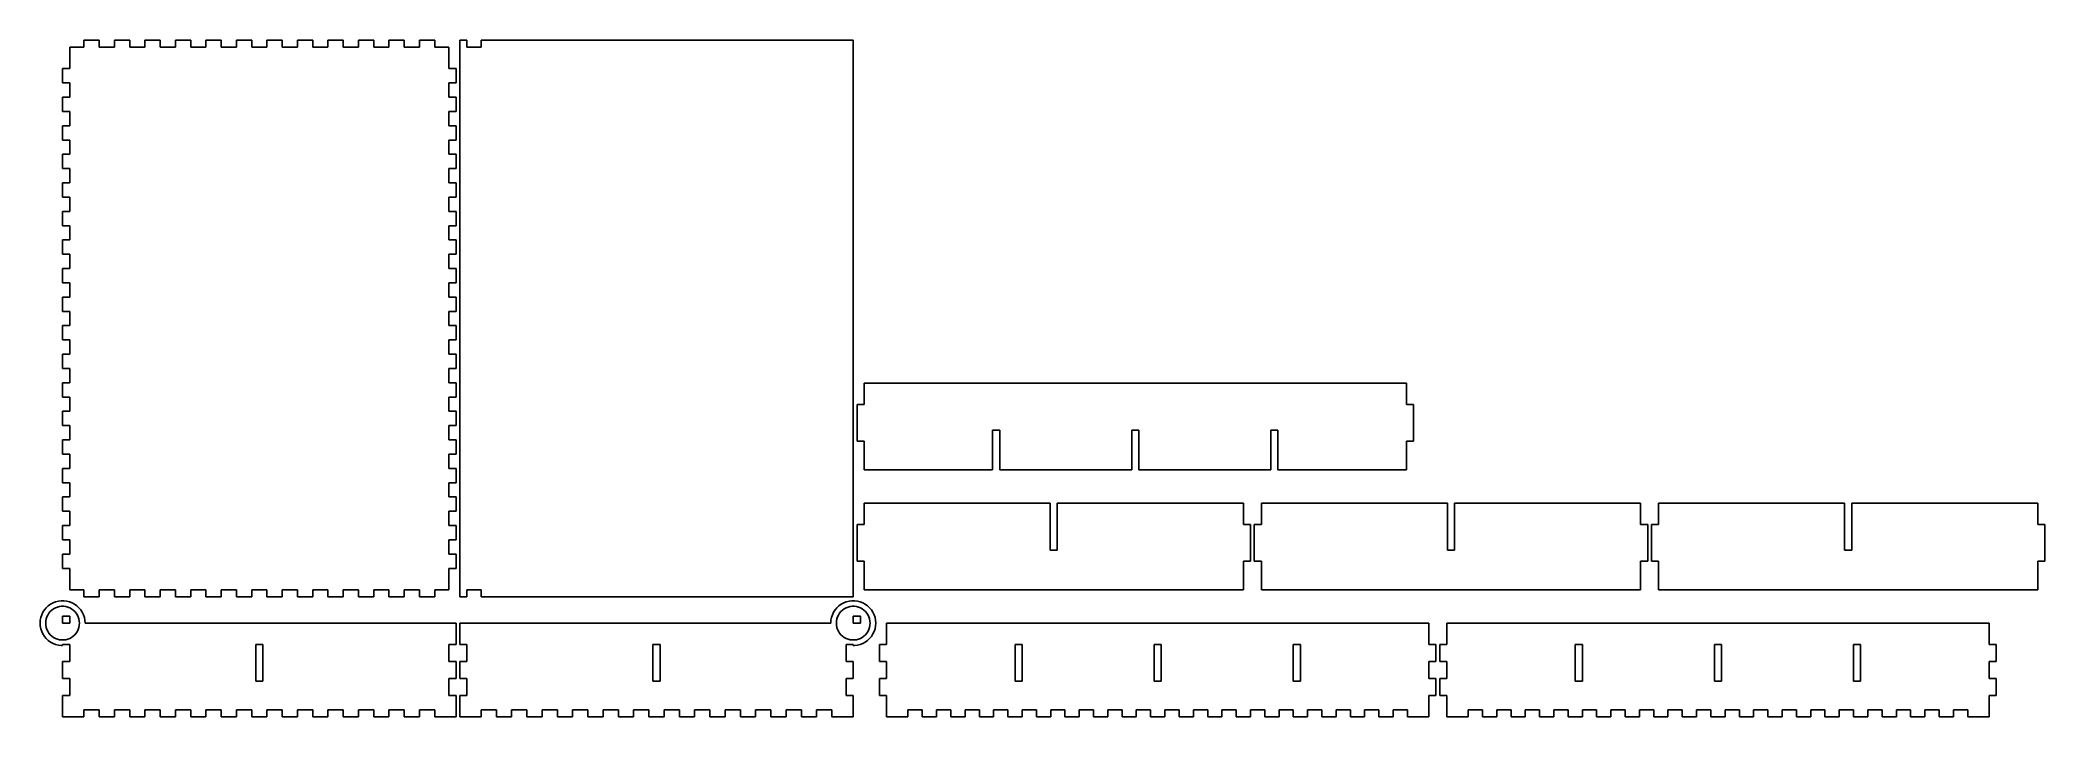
# Model space of a CAD drawing. Header units: metres. Extents: x -12 to 1058, y 0 to 361.
import ezdxf

# ---------------------------------------------------------------- set-up
doc = ezdxf.new("R2010")
doc.units = ezdxf.units.M

msp = doc.modelspace()

# ---------------------------------------------------------------- linework, layer by layer
for p, q in [((11.4, 357.21), (3.79997, 357.21)), ((3.79997, 357.21), (3.79997, 345.81)), ((19.5391, 361.01), (11.4, 361.01)), ((11.4, 361.01), (11.4, 357.21)), ((19.5391, 357.21), (19.5391, 361.01)), ((27.6783, 357.21), (19.5391, 357.21)), ((35.8174, 361.01), (27.6783, 361.01)), ((27.6783, 361.01), (27.6783, 357.21)), ((35.8174, 357.21), (35.8174, 361.01)), ((43.9565, 357.21), (35.8174, 357.21)), ((52.0957, 361.01), (43.9565, 361.01)), ((43.9565, 361.01), (43.9565, 357.21)), ((52.0957, 357.21), (52.0957, 361.01)), ((60.2348, 357.21), (52.0957, 357.21)), ((68.3739, 361.01), (60.2348, 361.01)), ((60.2348, 361.01), (60.2348, 357.21)), ((68.3739, 357.21), (68.3739, 361.01)), ((76.513, 357.21), (68.3739, 357.21)), ((84.6522, 361.01), (76.513, 361.01)), ((76.513, 361.01), (76.513, 357.21)), ((84.6522, 357.21), (84.6522, 361.01)), ((92.7913, 357.21), (84.6522, 357.21)), ((100.93, 361.01), (92.7913, 361.01)), ((92.7913, 361.01), (92.7913, 357.21)), ((100.93, 357.21), (100.93, 361.01)), ((109.07, 357.21), (100.93, 357.21)), ((117.209, 361.01), (109.07, 361.01)), ((109.07, 361.01), (109.07, 357.21)), ((117.209, 357.21), (117.209, 361.01)), ((125.348, 357.21), (117.209, 357.21)), ((133.487, 361.01), (125.348, 361.01)), ((125.348, 361.01), (125.348, 357.21)), ((133.487, 357.21), (133.487, 361.01)), ((141.626, 357.21), (133.487, 357.21)), ((149.765, 361.01), (141.626, 361.01)), ((141.626, 361.01), (141.626, 357.21)), ((149.765, 357.21), (149.765, 361.01)), ((157.904, 357.21), (149.765, 357.21)), ((166.043, 361.01), (157.904, 361.01)), ((157.904, 361.01), (157.904, 357.21)), ((166.043, 357.21), (166.043, 361.01)), ((174.183, 357.21), (166.043, 357.21)), ((182.322, 361.01), (174.183, 361.01)), ((174.183, 361.01), (174.183, 357.21)), ((182.322, 357.21), (182.322, 361.01)), ((190.461, 357.21), (182.322, 357.21)), ((198.6, 361.01), (190.461, 361.01)), ((190.461, 361.01), (190.461, 357.21)), ((198.6, 357.21), (198.6, 361.01)), ((206.2, 357.21), (198.6, 357.21)), ((206.2, 345.81), (206.2, 357.21)), ((215.81, 361.01), (212.01, 361.01)), ((212.01, 361.01), (212.01, 64.01)), ((215.81, 357.22), (215.81, 361.01)), ((223.41, 357.22), (215.81, 357.22)), ((422.01, 361.01), (223.41, 361.01)), ((223.41, 361.01), (223.41, 357.22)), ((422.01, 64.01), (422.01, 361.01)), ((3.79997, 345.81), (0, 345.81)), ((0, 345.81), (0, 338.193)), ((210, 345.81), (206.2, 345.81)), ((210, 338.193), (210, 345.81)), ((0, 338.193), (3.79997, 338.193)), ((3.79997, 338.193), (3.79997, 330.576)), ((206.2, 330.576), (206.2, 338.193)), ((206.2, 338.193), (210, 338.193)), ((3.79997, 330.576), (0, 330.576)), ((0, 330.576), (0, 322.959)), ((0, 322.959), (3.79997, 322.959)), ((3.79997, 322.959), (3.79997, 315.341)), ((210, 330.576), (206.2, 330.576)), ((206.2, 315.341), (206.2, 322.959)), ((206.2, 322.959), (210, 322.959)), ((210, 322.959), (210, 330.576)), ((3.79997, 315.341), (0, 315.341)), ((0, 315.341), (0, 307.724)), ((210, 315.341), (206.2, 315.341)), ((210, 307.724), (210, 315.341)), ((0, 307.724), (3.79997, 307.724)), ((3.79997, 300.107), (0, 300.107)), ((0, 300.107), (0, 292.49)), ((3.79997, 307.724), (3.79997, 300.107)), ((206.2, 300.107), (206.2, 307.724)), ((206.2, 307.724), (210, 307.724)), ((210, 300.107), (206.2, 300.107)), ((210, 292.49), (210, 300.107)), ((0, 292.49), (3.79997, 292.49)), ((3.79997, 292.49), (3.79997, 284.873)), ((206.2, 284.873), (206.2, 292.49)), ((206.2, 292.49), (210, 292.49)), ((3.79997, 284.873), (0, 284.873)), ((0, 284.873), (0, 277.256)), ((210, 284.873), (206.2, 284.873)), ((210, 277.256), (210, 284.873)), ((0, 277.256), (3.79997, 277.256)), ((3.79997, 269.639), (0, 269.639)), ((0, 269.639), (0, 262.021)), ((3.79997, 277.256), (3.79997, 269.639)), ((206.2, 269.639), (206.2, 277.256)), ((206.2, 277.256), (210, 277.256)), ((210, 269.639), (206.2, 269.639)), ((210, 262.021), (210, 269.639)), ((0, 262.021), (3.79997, 262.021)), ((3.79997, 262.021), (3.79997, 254.404)), ((206.2, 254.404), (206.2, 262.021)), ((206.2, 262.021), (210, 262.021)), ((3.79997, 254.404), (0, 254.404)), ((0, 254.404), (0, 246.787)), ((0, 246.787), (3.79997, 246.787)), ((3.79997, 246.787), (3.79997, 239.17)), ((210, 254.404), (206.2, 254.404)), ((206.2, 239.17), (206.2, 246.787)), ((206.2, 246.787), (210, 246.787)), ((210, 246.787), (210, 254.404)), ((3.79997, 239.17), (0, 239.17)), ((0, 239.17), (0, 231.553)), ((210, 239.17), (206.2, 239.17)), ((210, 231.553), (210, 239.17)), ((0, 231.553), (3.79997, 231.553)), ((3.79997, 231.553), (3.79997, 223.936)), ((206.2, 223.936), (206.2, 231.553)), ((206.2, 231.553), (210, 231.553)), ((3.79997, 223.936), (0, 223.936)), ((0, 223.936), (0, 216.319)), ((0, 216.319), (3.79997, 216.319)), ((3.79997, 216.319), (3.79999, 208.701)), ((210, 223.936), (206.2, 223.936)), ((206.2, 208.701), (206.2, 216.319)), ((206.2, 216.319), (210, 216.319)), ((210, 216.319), (210, 223.936)), ((3.79999, 208.701), (0, 208.701)), ((0, 208.701), (0, 201.084)), ((210, 208.701), (206.2, 208.701)), ((210, 201.084), (210, 208.701)), ((0, 201.084), (3.79999, 201.084)), ((3.79999, 193.467), (0, 193.467)), ((0, 193.467), (0, 185.85)), ((3.79999, 201.084), (3.79999, 193.467)), ((206.2, 193.467), (206.2, 201.084)), ((206.2, 201.084), (210, 201.084)), ((210, 193.467), (206.2, 193.467)), ((210, 185.85), (210, 193.467)), ((0, 185.85), (3.79999, 185.85)), ((3.79999, 185.85), (3.79999, 178.233)), ((206.2, 178.233), (206.2, 185.85)), ((206.2, 185.85), (210, 185.85)), ((3.79999, 178.233), (0, 178.233)), ((0, 178.233), (0, 170.616)), ((210, 178.233), (206.2, 178.233)), ((210, 170.616), (210, 178.233)), ((717.22, 178.02), (427.82, 178.02)), ((427.82, 178.02), (427.82, 166.62)), ((717.22, 166.62), (717.22, 178.02)), ((0, 170.616), (3.79999, 170.616)), ((3.79999, 162.999), (0, 162.999)), ((0, 162.999), (0, 155.381)), ((3.79999, 170.616), (3.79999, 162.999)), ((206.2, 162.999), (206.2, 170.616)), ((206.2, 170.616), (210, 170.616)), ((210, 162.999), (206.2, 162.999)), ((210, 155.381), (210, 162.999)), ((427.82, 166.62), (424.02, 166.62)), ((424.02, 166.62), (424.02, 147.02)), ((721.02, 166.62), (717.22, 166.62)), ((721.02, 147.02), (721.02, 166.62)), ((0, 155.381), (3.79999, 155.381)), ((3.79999, 155.381), (3.79999, 147.764)), ((206.2, 147.764), (206.2, 155.381)), ((206.2, 155.381), (210, 155.381)), ((496.37, 153.02), (500.17, 153.02)), ((496.37, 131.82), (496.37, 153.02)), ((500.17, 153.02), (500.17, 131.82)), ((570.62, 131.82), (570.62, 153.02)), ((570.62, 153.02), (574.42, 153.02)), ((574.42, 153.02), (574.42, 131.82)), ((644.87, 131.82), (644.87, 153.02)), ((644.87, 153.02), (648.67, 153.02)), ((648.67, 153.02), (648.67, 131.82)), ((3.79999, 147.764), (0, 147.764)), ((0, 147.764), (0, 140.147)), ((0, 140.147), (3.79999, 140.147)), ((3.79999, 140.147), (3.79999, 132.53)), ((210, 147.764), (206.2, 147.764)), ((206.2, 132.53), (206.2, 140.147)), ((206.2, 140.147), (210, 140.147)), ((210, 140.147), (210, 147.764)), ((424.02, 147.02), (427.82, 147.02)), ((427.82, 147.02), (427.82, 131.82)), ((717.22, 131.82), (717.22, 147.02)), ((717.22, 147.02), (721.02, 147.02)), ((3.79999, 132.53), (0, 132.53)), ((0, 132.53), (0, 124.913)), ((210, 132.53), (206.2, 132.53)), ((210, 124.913), (210, 132.53)), ((427.82, 131.82), (496.37, 131.82)), ((500.17, 131.82), (570.62, 131.82)), ((574.42, 131.82), (644.87, 131.82)), ((648.67, 131.82), (717.22, 131.82)), ((0, 124.913), (3.79999, 124.913)), ((3.79999, 124.913), (3.79999, 117.296)), ((206.2, 117.296), (206.2, 124.913)), ((206.2, 124.913), (210, 124.913)), ((3.79999, 117.296), (0, 117.296)), ((0, 117.296), (0, 109.679)), ((0, 109.679), (3.79999, 109.679)), ((3.79999, 109.679), (3.79999, 102.061)), ((210, 117.296), (206.2, 117.296)), ((206.2, 102.061), (206.2, 109.679)), ((206.2, 109.679), (210, 109.679)), ((210, 109.679), (210, 117.296)), ((527.12, 114.01), (427.82, 114.01)), ((427.82, 114.01), (427.82, 102.61)), ((527.12, 89.01), (527.12, 114.01)), ((630.22, 114.01), (530.92, 114.01)), ((530.92, 114.01), (530.92, 89.01)), ((630.22, 102.61), (630.22, 114.01)), ((739.13, 114.01), (639.83, 114.01)), ((639.83, 114.01), (639.83, 102.61)), ((739.13, 89.01), (739.13, 114.01)), ((842.23, 114.01), (742.93, 114.01)), ((742.93, 114.01), (742.93, 89.01)), ((842.23, 102.61), (842.23, 114.01)), ((951.14, 114.01), (851.84, 114.01)), ((851.84, 114.01), (851.84, 102.61)), ((951.14, 89.01), (951.14, 114.01)), ((1054.24, 114.01), (954.94, 114.01)), ((954.94, 114.01), (954.94, 89.01)), ((1054.24, 102.61), (1054.24, 114.01)), ((3.79999, 102.061), (0, 102.061)), ((0, 102.061), (0, 94.4443)), ((210, 102.061), (206.2, 102.061)), ((210, 94.4443), (210, 102.061)), ((427.82, 102.61), (424.02, 102.61)), ((424.02, 102.61), (424.02, 83.01)), ((634.02, 102.61), (630.22, 102.61)), ((634.02, 83.01), (634.02, 102.61)), ((639.83, 102.61), (636.03, 102.61)), ((636.03, 102.61), (636.03, 83.01)), ((846.03, 102.61), (842.23, 102.61)), ((846.03, 83.01), (846.03, 102.61)), ((851.84, 102.61), (848.04, 102.61)), ((848.04, 102.61), (848.04, 83.01)), ((1058.04, 102.61), (1054.24, 102.61)), ((1058.04, 83.01), (1058.04, 102.61)), ((0, 94.4443), (3.79999, 94.4443)), ((3.79999, 86.8271), (0, 86.8271)), ((0, 86.8271), (0, 79.21)), ((3.79999, 94.4443), (3.79999, 86.8271)), ((206.2, 86.8271), (206.2, 94.4443)), ((206.2, 94.4443), (210, 94.4443)), ((210, 86.8271), (206.2, 86.8271)), ((210, 79.21), (210, 86.8271)), ((530.92, 89.01), (527.12, 89.01)), ((742.93, 89.01), (739.13, 89.01)), ((954.94, 89.01), (951.14, 89.01)), ((0, 79.21), (3.79999, 79.21)), ((3.79999, 79.21), (3.79999, 67.81)), ((206.2, 67.81), (206.2, 79.21)), ((206.2, 79.21), (210, 79.21)), ((424.02, 83.01), (427.82, 83.01)), ((427.82, 83.01), (427.82, 67.81)), ((630.22, 83.01), (634.02, 83.01)), ((630.22, 67.81), (630.22, 83.01)), ((636.03, 83.01), (639.83, 83.01)), ((639.83, 83.01), (639.83, 67.81)), ((842.23, 83.01), (846.03, 83.01)), ((842.23, 67.81), (842.23, 83.01)), ((848.04, 83.01), (851.84, 83.01)), ((851.84, 83.01), (851.84, 67.81)), ((1054.24, 83.01), (1058.04, 83.01)), ((1054.24, 67.81), (1054.24, 83.01)), ((3.79999, 67.81), (11.4, 67.81)), ((11.4, 67.81), (11.4, 64.01)), ((19.5391, 67.81), (27.6783, 67.81)), ((19.5391, 64.01), (19.5391, 67.81)), ((27.6783, 67.81), (27.6783, 64.01)), ((35.8174, 64.01), (35.8174, 67.81)), ((35.8174, 67.81), (43.9565, 67.81)), ((43.9565, 67.81), (43.9565, 64.01)), ((52.0956, 64.01), (52.0956, 67.81)), ((52.0956, 67.81), (60.2348, 67.81)), ((60.2348, 67.81), (60.2348, 64.01)), ((68.3739, 64.01), (68.3739, 67.81)), ((68.3739, 67.81), (76.513, 67.81)), ((76.513, 67.81), (76.513, 64.01)), ((84.6522, 64.01), (84.6522, 67.81)), ((84.6522, 67.81), (92.7913, 67.81)), ((92.7913, 67.81), (92.7913, 64.01)), ((100.93, 64.01), (100.93, 67.81)), ((100.93, 67.81), (109.07, 67.81)), ((109.07, 67.81), (109.07, 64.01)), ((117.209, 64.01), (117.209, 67.81)), ((117.209, 67.81), (125.348, 67.81)), ((125.348, 67.81), (125.348, 64.01)), ((133.487, 64.01), (133.487, 67.81)), ((133.487, 67.81), (141.626, 67.81)), ((141.626, 67.81), (141.626, 64.01)), ((149.765, 64.01), (149.765, 67.81)), ((149.765, 67.81), (157.904, 67.81)), ((157.904, 67.81), (157.904, 64.01)), ((166.043, 64.01), (166.043, 67.81)), ((166.043, 67.81), (174.183, 67.81)), ((174.183, 67.81), (174.183, 64.01)), ((182.322, 64.01), (182.322, 67.81)), ((182.322, 67.81), (190.461, 67.81)), ((190.461, 67.81), (190.461, 64.01)), ((198.6, 64.01), (198.6, 67.81)), ((198.6, 67.81), (206.2, 67.81)), ((215.81, 67.8), (223.41, 67.8)), ((215.81, 64.01), (215.81, 67.8)), ((223.41, 67.8), (223.41, 64.01)), ((427.82, 67.81), (630.22, 67.81)), ((639.83, 67.81), (842.23, 67.81)), ((851.84, 67.81), (1054.24, 67.81)), ((-11.1573, 54.4175), (-11.623, 52.9843)), ((-10.5157, 55.781), (-11.1573, 54.4175)), ((-9.70819, 57.0534), (-10.5157, 55.781)), ((-8.74762, 58.2146), (-9.70819, 57.0534)), ((-7.64908, 59.2462), (-8.74762, 58.2146)), ((-8.36798, 53.3131), (-7.88675, 54.3358)), ((-7.88675, 54.3358), (-7.28114, 55.2901)), ((-6.42992, 60.1319), (-7.64908, 59.2462)), ((-7.28114, 55.2901), (-6.56071, 56.1609)), ((-6.56071, 56.1609), (-5.7368, 56.9346)), ((-5.10934, 60.8579), (-6.42992, 60.1319)), ((-5.7368, 56.9346), (-4.82243, 57.5989)), ((-3.70819, 61.4127), (-5.10934, 60.8579)), ((-4.82243, 57.5989), (-3.832, 58.1434)), ((-3.832, 58.1434), (-2.78114, 58.5595)), ((-2.24857, 61.7874), (-3.70819, 61.4127)), ((-2.78114, 58.5595), (-1.68642, 58.8406)), ((-0.75348, 61.9763), (-2.24857, 61.7874)), ((-1.68642, 58.8406), (-0.56511, 58.9822)), ((0.75348, 61.9763), (-0.75348, 61.9763)), ((-0.56511, 58.9822), (0.56511, 58.9822)), ((3.79999, 53.8), (0, 53.8)), ((0, 53.8), (0, 50)), ((0.56511, 58.9822), (1.68642, 58.8406)), ((2.24857, 61.7874), (0.75348, 61.9763)), ((1.68642, 58.8406), (2.78114, 58.5595)), ((3.70819, 61.4127), (2.24857, 61.7874)), ((2.78114, 58.5595), (3.832, 58.1434)), ((5.10934, 60.8579), (3.70819, 61.4127)), ((3.79999, 50), (3.79999, 53.8)), ((3.832, 58.1434), (4.82243, 57.5989)), ((4.82243, 57.5989), (5.7368, 56.9346)), ((6.42992, 60.1319), (5.10934, 60.8579)), ((5.7368, 56.9346), (6.56071, 56.1609)), ((7.64908, 59.2462), (6.42992, 60.1319)), ((6.56071, 56.1609), (7.28114, 55.2901)), ((7.28114, 55.2901), (7.88675, 54.3358)), ((8.74762, 58.2146), (7.64908, 59.2462)), ((7.88675, 54.3358), (8.36798, 53.3131)), ((9.70819, 57.0534), (8.74762, 58.2146)), ((10.5157, 55.781), (9.70819, 57.0534)), ((11.1573, 54.4175), (10.5157, 55.781)), ((11.623, 52.9843), (11.1573, 54.4175)), ((11.4, 64.01), (19.5391, 64.01)), ((27.6783, 64.01), (35.8174, 64.01)), ((43.9565, 64.01), (52.0956, 64.01)), ((60.2348, 64.01), (68.3739, 64.01)), ((76.513, 64.01), (84.6522, 64.01)), ((92.7913, 64.01), (100.93, 64.01)), ((109.07, 64.01), (117.209, 64.01)), ((125.348, 64.01), (133.487, 64.01)), ((141.626, 64.01), (149.765, 64.01)), ((157.904, 64.01), (166.043, 64.01)), ((174.183, 64.01), (182.322, 64.01)), ((190.461, 64.01), (198.6, 64.01)), ((212.01, 64.01), (215.81, 64.01)), ((223.41, 64.01), (422.01, 64.01)), ((410.853, 54.4175), (410.387, 52.9843)), ((411.494, 55.781), (410.853, 54.4175)), ((412.302, 57.0534), (411.494, 55.781)), ((413.262, 58.2146), (412.302, 57.0534)), ((414.361, 59.2462), (413.262, 58.2146)), ((413.642, 53.3131), (414.123, 54.3358)), ((414.123, 54.3358), (414.729, 55.2901)), ((415.58, 60.1319), (414.361, 59.2462)), ((414.729, 55.2901), (415.449, 56.1609)), ((415.449, 56.1609), (416.273, 56.9346)), ((416.901, 60.8579), (415.58, 60.1319)), ((416.273, 56.9346), (417.188, 57.5989)), ((418.302, 61.4127), (416.901, 60.8579)), ((417.188, 57.5989), (418.178, 58.1434)), ((418.178, 58.1434), (419.229, 58.5595)), ((419.761, 61.7874), (418.302, 61.4127)), ((419.229, 58.5595), (420.324, 58.8406)), ((421.257, 61.9763), (419.761, 61.7874)), ((420.324, 58.8406), (421.445, 58.9822)), ((422.763, 61.9763), (421.257, 61.9763)), ((421.445, 58.9822), (422.575, 58.9822)), ((425.81, 53.8), (422.01, 53.8)), ((422.01, 53.8), (422.01, 50)), ((422.575, 58.9822), (423.696, 58.8406)), ((424.259, 61.7874), (422.763, 61.9763)), ((423.696, 58.8406), (424.791, 58.5595)), ((425.718, 61.4127), (424.259, 61.7874)), ((424.791, 58.5595), (425.842, 58.1434)), ((427.119, 60.8579), (425.718, 61.4127)), ((425.81, 50), (425.81, 53.8)), ((425.842, 58.1434), (426.832, 57.5989)), ((426.832, 57.5989), (427.747, 56.9346)), ((428.44, 60.1319), (427.119, 60.8579)), ((427.747, 56.9346), (428.571, 56.1609)), ((429.659, 59.2462), (428.44, 60.1319)), ((428.571, 56.1609), (429.291, 55.2901)), ((429.291, 55.2901), (429.897, 54.3358)), ((430.758, 58.2146), (429.659, 59.2462)), ((429.897, 54.3358), (430.378, 53.3131)), ((431.718, 57.0534), (430.758, 58.2146)), ((432.526, 55.781), (431.718, 57.0534)), ((433.167, 54.4175), (432.526, 55.781)), ((433.633, 52.9843), (433.167, 54.4175)), ((-11.9054, 51.504), (-12, 50)), ((-12, 50), (-11.9054, 48.496)), ((-11.623, 52.9843), (-11.9054, 51.504)), ((-11.9054, 48.496), (-11.623, 47.0157)), ((-11.623, 47.0157), (-11.1573, 45.5825)), ((-11.1573, 45.5825), (-10.5157, 44.2189)), ((-10.5157, 44.2189), (-9.70819, 42.9466)), ((-9.70819, 42.9466), (-8.74762, 41.7854)), ((-9, 50), (-8.92903, 51.128)), ((-8.92903, 48.872), (-9, 50)), ((-8.92903, 51.128), (-8.71724, 52.2382)), ((-8.71724, 47.7618), (-8.92903, 48.872)), ((-8.71724, 52.2382), (-8.36798, 53.3131)), ((-8.36798, 46.6869), (-8.71724, 47.7618)), ((-7.88675, 45.6642), (-8.36798, 46.6869)), ((-7.28114, 44.7099), (-7.88675, 45.6642)), ((-6.56071, 43.8391), (-7.28114, 44.7099)), ((-5.7368, 43.0654), (-6.56071, 43.8391)), ((-4.82243, 42.4011), (-5.7368, 43.0654)), ((0, 50), (3.79999, 50)), ((5.7368, 43.0654), (4.82243, 42.4011)), ((6.56071, 43.8391), (5.7368, 43.0654)), ((7.28114, 44.7099), (6.56071, 43.8391)), ((7.88675, 45.6642), (7.28114, 44.7099)), ((8.36798, 46.6869), (7.88675, 45.6642)), ((8.36798, 53.3131), (8.71724, 52.2382)), ((8.71724, 47.7618), (8.36798, 46.6869)), ((8.71724, 52.2382), (8.92903, 51.128)), ((8.92903, 48.872), (8.71724, 47.7618)), ((8.92903, 51.128), (9, 50)), ((9, 50), (8.92903, 48.872)), ((11.9054, 51.504), (11.623, 52.9843)), ((12, 50), (11.9054, 51.504)), ((210, 50), (12, 50)), ((210, 38.6), (210, 50)), ((410.01, 50), (212.01, 50)), ((212.01, 50), (212.01, 38.6)), ((410.105, 51.504), (410.01, 50)), ((410.387, 52.9843), (410.105, 51.504)), ((413.01, 50), (413.081, 51.128)), ((413.081, 48.872), (413.01, 50)), ((413.081, 51.128), (413.293, 52.2382)), ((413.293, 47.7618), (413.081, 48.872)), ((413.293, 52.2382), (413.642, 53.3131)), ((413.642, 46.6869), (413.293, 47.7618)), ((414.123, 45.6642), (413.642, 46.6869)), ((414.729, 44.7099), (414.123, 45.6642)), ((415.449, 43.8391), (414.729, 44.7099)), ((416.273, 43.0654), (415.449, 43.8391)), ((417.188, 42.4011), (416.273, 43.0654)), ((422.01, 50), (425.81, 50)), ((427.747, 43.0654), (426.832, 42.4011)), ((428.571, 43.8391), (427.747, 43.0654)), ((429.291, 44.7099), (428.571, 43.8391)), ((429.897, 45.6642), (429.291, 44.7099)), ((430.378, 46.6869), (429.897, 45.6642)), ((430.378, 53.3131), (430.727, 52.2382)), ((430.727, 47.7618), (430.378, 46.6869)), ((430.727, 52.2382), (430.939, 51.128)), ((430.939, 48.872), (430.727, 47.7618)), ((430.758, 41.7854), (431.718, 42.9466)), ((430.939, 51.128), (431.01, 50)), ((431.01, 50), (430.939, 48.872)), ((431.718, 42.9466), (432.526, 44.2189)), ((432.526, 44.2189), (433.167, 45.5825)), ((433.167, 45.5825), (433.633, 47.0157)), ((433.915, 51.504), (433.633, 52.9843)), ((433.633, 47.0157), (433.915, 48.496)), ((434.01, 50), (433.915, 51.504)), ((433.915, 48.496), (434.01, 50)), ((729.22, 50), (439.82, 50)), ((439.82, 50), (439.82, 38.6)), ((729.22, 38.6), (729.22, 50)), ((1028.23, 50), (738.83, 50)), ((738.83, 50), (738.83, 38.6)), ((1028.23, 38.6), (1028.23, 50)), ((-8.74762, 41.7854), (-7.64908, 40.7538)), ((-7.64908, 40.7538), (-6.42992, 39.8681)), ((-6.42992, 39.8681), (-5.10934, 39.1421)), ((-5.10934, 39.1421), (-3.70819, 38.5873)), ((-3.832, 41.8566), (-4.82243, 42.4011)), ((-2.78114, 41.4405), (-3.832, 41.8566)), ((-3.70819, 38.5873), (-2.24857, 38.2125)), ((-1.68642, 41.1594), (-2.78114, 41.4405)), ((-2.24857, 38.2125), (-0.75348, 38.0237)), ((-0.56511, 41.0178), (-1.68642, 41.1594)), ((-0.75348, 38.0237), (-0.00999, 38.0237)), ((0.56511, 41.0178), (-0.56511, 41.0178)), ((-0.00999, 38.0237), (-0.00999, 38.6)), ((-0.00999, 38.6), (3.79997, 38.6)), ((1.68642, 41.1594), (0.56511, 41.0178)), ((2.78114, 41.4405), (1.68642, 41.1594)), ((3.832, 41.8566), (2.78114, 41.4405)), ((3.79997, 38.6), (3.79997, 29.5333)), ((4.82243, 42.4011), (3.832, 41.8566)), ((103.1, 19), (103.1, 38.6)), ((103.1, 38.6), (106.91, 38.6)), ((106.91, 38.6), (106.91, 19)), ((206.2, 29.5333), (206.2, 38.6)), ((206.2, 38.6), (210, 38.6)), ((212.01, 38.6), (215.81, 38.6)), ((215.81, 38.6), (215.81, 29.5333)), ((315.11, 19), (315.11, 38.6)), ((315.11, 38.6), (318.92, 38.6)), ((318.92, 38.6), (318.92, 19)), ((418.178, 41.8566), (417.188, 42.4011)), ((419.229, 41.4405), (418.178, 41.8566)), ((418.21, 29.5333), (418.21, 38.6)), ((418.21, 38.6), (422.02, 38.6)), ((420.324, 41.1594), (419.229, 41.4405)), ((421.445, 41.0178), (420.324, 41.1594)), ((422.575, 41.0178), (421.445, 41.0178)), ((422.02, 38.6), (422.02, 38.0237)), ((422.02, 38.0237), (422.763, 38.0237)), ((423.696, 41.1594), (422.575, 41.0178)), ((422.763, 38.0237), (424.259, 38.2125)), ((424.791, 41.4405), (423.696, 41.1594)), ((424.259, 38.2125), (425.718, 38.5873)), ((425.842, 41.8566), (424.791, 41.4405)), ((425.718, 38.5873), (427.119, 39.1421)), ((426.832, 42.4011), (425.842, 41.8566)), ((427.119, 39.1421), (428.44, 39.8681)), ((428.44, 39.8681), (429.659, 40.7538)), ((429.659, 40.7538), (430.758, 41.7854)), ((439.82, 38.6), (436.02, 38.6)), ((436.02, 38.6), (436.02, 29.5333)), ((508.37, 19), (508.37, 38.6)), ((508.37, 38.6), (512.18, 38.6)), ((512.18, 38.6), (512.18, 19)), ((582.62, 19), (582.62, 38.6)), ((582.62, 38.6), (586.43, 38.6)), ((586.43, 38.6), (586.43, 19)), ((656.87, 19), (656.87, 38.6)), ((656.87, 38.6), (660.68, 38.6)), ((660.68, 38.6), (660.68, 19)), ((733.02, 38.6), (729.22, 38.6)), ((733.02, 29.5333), (733.02, 38.6)), ((738.83, 38.6), (735.03, 38.6)), ((735.03, 38.6), (735.03, 29.5333)), ((807.38, 19), (807.38, 38.6)), ((807.38, 38.6), (811.19, 38.6)), ((811.19, 38.6), (811.19, 19)), ((881.63, 19), (881.63, 38.6)), ((881.63, 38.6), (885.44, 38.6)), ((885.44, 38.6), (885.44, 19)), ((955.88, 19), (955.88, 38.6)), ((955.88, 38.6), (959.69, 38.6)), ((959.69, 38.6), (959.69, 19)), ((1032.03, 38.6), (1028.23, 38.6)), ((1032.03, 29.5333), (1032.03, 38.6)), ((3.79997, 29.5333), (0, 29.5333)), ((0, 29.5333), (0, 20.4667)), ((210, 29.5333), (206.2, 29.5333)), ((210, 20.4667), (210, 29.5333)), ((215.81, 29.5333), (212.01, 29.5333)), ((212.01, 29.5333), (212.01, 20.4667)), ((422.01, 29.5333), (418.21, 29.5333)), ((422.01, 20.4667), (422.01, 29.5333)), ((436.02, 29.5333), (439.82, 29.5333)), ((439.82, 29.5333), (439.82, 20.4667)), ((729.22, 20.4667), (729.22, 29.5333)), ((729.22, 29.5333), (733.02, 29.5333)), ((735.03, 29.5333), (738.83, 29.5333)), ((738.83, 29.5333), (738.83, 20.4667)), ((1028.23, 20.4667), (1028.23, 29.5333)), ((1028.23, 29.5333), (1032.03, 29.5333)), ((0, 20.4667), (3.79999, 20.4667)), ((3.79999, 11.4), (0, 11.4)), ((0, 11.4), (0, 0)), ((3.79999, 20.4667), (3.79999, 11.4)), ((106.91, 19), (103.1, 19)), ((206.2, 11.4), (206.2, 20.4667)), ((206.2, 20.4667), (210, 20.4667)), ((210, 11.4), (206.2, 11.4)), ((210, 0), (210, 11.4)), ((212.01, 20.4667), (215.81, 20.4667)), ((215.81, 11.4), (212.01, 11.4)), ((212.01, 11.4), (212.01, 0)), ((215.81, 20.4667), (215.81, 11.4)), ((318.92, 19), (315.11, 19)), ((418.21, 11.4), (418.21, 20.4667)), ((418.21, 20.4667), (422.01, 20.4667)), ((422.01, 11.4), (418.21, 11.4)), ((422.01, 0), (422.01, 11.4)), ((439.82, 20.4667), (436.02, 20.4667)), ((436.02, 20.4667), (436.02, 11.4)), ((436.02, 11.4), (439.82, 11.4)), ((439.82, 11.4), (439.82, 0)), ((512.18, 19), (508.37, 19)), ((586.43, 19), (582.62, 19)), ((660.68, 19), (656.87, 19)), ((733.02, 20.4667), (729.22, 20.4667)), ((729.22, 0), (729.22, 11.4)), ((729.22, 11.4), (733.02, 11.4)), ((733.02, 11.4), (733.02, 20.4667)), ((738.83, 20.4667), (735.03, 20.4667)), ((735.03, 20.4667), (735.03, 11.4)), ((735.03, 11.4), (738.83, 11.4)), ((738.83, 11.4), (738.83, 0)), ((811.19, 19), (807.38, 19)), ((885.44, 19), (881.63, 19)), ((959.69, 19), (955.88, 19)), ((1032.03, 20.4667), (1028.23, 20.4667)), ((1028.23, 0), (1028.23, 11.4)), ((1028.23, 11.4), (1032.03, 11.4)), ((1032.03, 11.4), (1032.03, 20.4667)), ((0, 0), (11.4, 0)), ((11.4, 3.79999), (19.5391, 3.79999)), ((11.4, 0), (11.4, 3.79999)), ((19.5391, 3.79999), (19.5391, 0)), ((19.5391, 0), (27.6783, 0)), ((27.6783, 0), (27.6783, 3.79999)), ((27.6783, 3.79999), (35.8174, 3.79999)), ((35.8174, 3.79999), (35.8174, 0)), ((35.8174, 0), (43.9565, 0)), ((43.9565, 0), (43.9565, 3.79999)), ((43.9565, 3.79999), (52.0956, 3.79999)), ((52.0956, 3.79999), (52.0956, 0)), ((52.0956, 0), (60.2348, 0)), ((60.2348, 0), (60.2348, 3.79999)), ((60.2348, 3.79999), (68.3739, 3.79999)), ((68.3739, 3.79999), (68.3739, 0)), ((68.3739, 0), (76.513, 0)), ((76.513, 0), (76.513, 3.79999)), ((76.513, 3.79999), (84.6522, 3.79999)), ((84.6522, 3.79999), (84.6522, 0)), ((84.6522, 0), (92.7913, 0)), ((92.7913, 0), (92.7913, 3.79999)), ((92.7913, 3.79999), (100.93, 3.79999)), ((100.93, 3.79999), (100.93, 0)), ((100.93, 0), (109.07, 0)), ((109.07, 0), (109.07, 3.79999)), ((109.07, 3.79999), (117.209, 3.79999)), ((117.209, 3.79999), (117.209, 0)), ((117.209, 0), (125.348, 0)), ((125.348, 0), (125.348, 3.79999)), ((125.348, 3.79999), (133.487, 3.79999)), ((133.487, 3.79999), (133.487, 0)), ((133.487, 0), (141.626, 0)), ((141.626, 0), (141.626, 3.79999)), ((141.626, 3.79999), (149.765, 3.79999)), ((149.765, 3.79999), (149.765, 0)), ((149.765, 0), (157.904, 0)), ((157.904, 0), (157.904, 3.79999)), ((157.904, 3.79999), (166.043, 3.79999)), ((166.043, 3.79999), (166.043, 0)), ((166.043, 0), (174.183, 0)), ((174.183, 0), (174.183, 3.79999)), ((174.183, 3.79999), (182.322, 3.79999)), ((182.322, 3.79999), (182.322, 0)), ((182.322, 0), (190.461, 0)), ((190.461, 0), (190.461, 3.79999)), ((190.461, 3.79999), (198.6, 3.79999)), ((198.6, 3.79999), (198.6, 0)), ((198.6, 0), (210, 0)), ((212.01, 0), (223.41, 0)), ((223.41, 3.79999), (231.549, 3.79999)), ((223.41, 0), (223.41, 3.79999)), ((231.549, 3.79999), (231.549, 0)), ((231.549, 0), (239.688, 0)), ((239.688, 0), (239.688, 3.79999)), ((239.688, 3.79999), (247.827, 3.79999)), ((247.827, 3.79999), (247.827, 0)), ((247.827, 0), (255.967, 0)), ((255.967, 0), (255.967, 3.79999)), ((255.967, 3.79999), (264.106, 3.79999)), ((264.106, 3.79999), (264.106, 0)), ((264.106, 0), (272.245, 0)), ((272.245, 0), (272.245, 3.79999)), ((272.245, 3.79999), (280.384, 3.79999)), ((280.384, 3.79999), (280.384, 0)), ((280.384, 0), (288.523, 0)), ((288.523, 0), (288.523, 3.79999)), ((288.523, 3.79999), (296.662, 3.79999)), ((296.662, 3.79999), (296.662, 0)), ((296.662, 0), (304.801, 0)), ((304.801, 0), (304.801, 3.79999)), ((304.801, 3.79999), (312.94, 3.79999)), ((312.94, 3.79999), (312.94, 0)), ((312.94, 0), (321.08, 0)), ((321.08, 0), (321.08, 3.79999)), ((321.08, 3.79999), (329.219, 3.79999)), ((329.219, 3.79999), (329.219, 0)), ((329.219, 0), (337.358, 0)), ((337.358, 0), (337.358, 3.79999)), ((337.358, 3.79999), (345.497, 3.79999)), ((345.497, 3.79999), (345.497, 0)), ((345.497, 0), (353.636, 0)), ((353.636, 0), (353.636, 3.79999)), ((353.636, 3.79999), (361.775, 3.79999)), ((361.775, 3.79999), (361.775, 0)), ((361.775, 0), (369.914, 0)), ((369.914, 0), (369.914, 3.79999)), ((369.914, 3.79999), (378.053, 3.79999)), ((378.053, 3.79999), (378.053, 0)), ((378.053, 0), (386.193, 0)), ((386.193, 0), (386.193, 3.79999)), ((386.193, 3.79999), (394.332, 3.79999)), ((394.332, 3.79999), (394.332, 0)), ((394.332, 0), (402.471, 0)), ((402.471, 0), (402.471, 3.79999)), ((402.471, 3.79999), (410.61, 3.79999)), ((410.61, 3.79999), (410.61, 0)), ((410.61, 0), (422.01, 0)), ((439.82, 0), (451.22, 0)), ((451.22, 3.79999), (458.837, 3.79999)), ((451.22, 0), (451.22, 3.79999)), ((458.837, 3.79999), (458.837, 0)), ((458.837, 0), (466.454, 0)), ((466.454, 0), (466.454, 3.79999)), ((466.454, 3.79999), (474.071, 3.79999)), ((474.071, 3.79999), (474.071, 0)), ((474.071, 0), (481.689, 0)), ((481.689, 0), (481.689, 3.79999)), ((481.689, 3.79999), (489.306, 3.79999)), ((489.306, 3.79999), (489.306, 0)), ((489.306, 0), (496.923, 0)), ((496.923, 0), (496.923, 3.79999)), ((496.923, 3.79999), (504.54, 3.79999)), ((504.54, 3.79999), (504.54, 0)), ((504.54, 0), (512.157, 0)), ((512.157, 0), (512.157, 3.79999)), ((512.157, 3.79999), (519.774, 3.79999)), ((519.774, 3.79999), (519.774, 0)), ((519.774, 0), (527.391, 0)), ((527.391, 0), (527.391, 3.79999)), ((527.391, 3.79999), (535.009, 3.79999)), ((535.009, 3.79999), (535.009, 0)), ((535.009, 0), (542.626, 0)), ((542.626, 0), (542.626, 3.79999)), ((542.626, 3.79999), (550.243, 3.79999)), ((550.243, 3.79999), (550.243, 0)), ((550.243, 0), (557.86, 0)), ((557.86, 0), (557.86, 3.79999)), ((557.86, 3.79999), (565.477, 3.79999)), ((565.477, 3.79999), (565.477, 0)), ((565.477, 0), (573.094, 0)), ((573.094, 0), (573.094, 3.79999)), ((573.094, 3.79999), (580.711, 3.79999)), ((580.711, 3.79999), (580.711, 0)), ((580.711, 0), (588.329, 0)), ((588.329, 0), (588.329, 3.79999)), ((588.329, 3.79999), (595.946, 3.79999)), ((595.946, 3.79999), (595.946, 0)), ((595.946, 0), (603.563, 0)), ((603.563, 0), (603.563, 3.79999)), ((603.563, 3.79999), (611.18, 3.79999)), ((611.18, 3.79999), (611.18, 0)), ((611.18, 0), (618.797, 0)), ((618.797, 0), (618.797, 3.79999)), ((618.797, 3.79999), (626.414, 3.79999)), ((626.414, 3.79999), (626.414, 0)), ((626.414, 0), (634.031, 0)), ((634.031, 0), (634.031, 3.79999)), ((634.031, 3.79999), (641.649, 3.79999)), ((641.649, 3.79999), (641.649, 0)), ((641.649, 0), (649.266, 0)), ((649.266, 0), (649.266, 3.79999)), ((649.266, 3.79999), (656.883, 3.79999)), ((656.883, 3.79999), (656.883, 0)), ((656.883, 0), (664.5, 0)), ((664.5, 0), (664.5, 3.79999)), ((664.5, 3.79999), (672.117, 3.79999)), ((672.117, 3.79999), (672.117, 0)), ((672.117, 0), (679.734, 0)), ((679.734, 0), (679.734, 3.79999)), ((679.734, 3.79999), (687.351, 3.79999)), ((687.351, 3.79999), (687.351, 0)), ((687.351, 0), (694.969, 0)), ((694.969, 0), (694.969, 3.79999)), ((694.969, 3.79999), (702.586, 3.79999)), ((702.586, 3.79999), (702.586, 0)), ((702.586, 0), (710.203, 0)), ((710.203, 0), (710.203, 3.79999)), ((710.203, 3.79999), (717.82, 3.79999)), ((717.82, 3.79999), (717.82, 0)), ((717.82, 0), (729.22, 0)), ((738.83, 0), (750.23, 0)), ((750.23, 3.79999), (757.847, 3.79999)), ((750.23, 0), (750.23, 3.79999)), ((757.847, 3.79999), (757.847, 0)), ((757.847, 0), (765.464, 0)), ((765.464, 0), (765.464, 3.79999)), ((765.464, 3.79999), (773.081, 3.79999)), ((773.081, 3.79999), (773.081, 0)), ((773.081, 0), (780.699, 0)), ((780.699, 0), (780.699, 3.79999)), ((780.699, 3.79999), (788.316, 3.79999)), ((788.316, 3.79999), (788.316, 0)), ((788.316, 0), (795.933, 0)), ((795.933, 0), (795.933, 3.79999)), ((795.933, 3.79999), (803.55, 3.79999)), ((803.55, 3.79999), (803.55, 0)), ((803.55, 0), (811.167, 0)), ((811.167, 0), (811.167, 3.79999)), ((811.167, 3.79999), (818.784, 3.79999)), ((818.784, 3.79999), (818.784, 0)), ((818.784, 0), (826.401, 0)), ((826.401, 0), (826.401, 3.79999)), ((826.401, 3.79999), (834.019, 3.79999)), ((834.019, 3.79999), (834.019, 0)), ((834.019, 0), (841.636, 0)), ((841.636, 0), (841.636, 3.79999)), ((841.636, 3.79999), (849.253, 3.79999)), ((849.253, 3.79999), (849.253, 0)), ((849.253, 0), (856.87, 0)), ((856.87, 0), (856.87, 3.79999)), ((856.87, 3.79999), (864.487, 3.79999)), ((864.487, 3.79999), (864.487, 0)), ((864.487, 0), (872.104, 0)), ((872.104, 0), (872.104, 3.79999)), ((872.104, 3.79999), (879.721, 3.79999)), ((879.721, 3.79999), (879.721, 0)), ((879.721, 0), (887.339, 0)), ((887.339, 0), (887.339, 3.79999)), ((887.339, 3.79999), (894.956, 3.79999)), ((894.956, 3.79999), (894.956, 0)), ((894.956, 0), (902.573, 0)), ((902.573, 0), (902.573, 3.79999)), ((902.573, 3.79999), (910.19, 3.79999)), ((910.19, 3.79999), (910.19, 0)), ((910.19, 0), (917.807, 0)), ((917.807, 0), (917.807, 3.79999)), ((917.807, 3.79999), (925.424, 3.79999)), ((925.424, 3.79999), (925.424, 0)), ((925.424, 0), (933.041, 0)), ((933.041, 0), (933.041, 3.79999)), ((933.041, 3.79999), (940.659, 3.79999)), ((940.659, 3.79999), (940.659, 0)), ((940.659, 0), (948.276, 0)), ((948.276, 0), (948.276, 3.79999)), ((948.276, 3.79999), (955.893, 3.79999)), ((955.893, 3.79999), (955.893, 0)), ((955.893, 0), (963.51, 0)), ((963.51, 0), (963.51, 3.79999)), ((963.51, 3.79999), (971.127, 3.79999)), ((971.127, 3.79999), (971.127, 0)), ((971.127, 0), (978.744, 0)), ((978.744, 0), (978.744, 3.79999)), ((978.744, 3.79999), (986.361, 3.79999)), ((986.361, 3.79999), (986.361, 0)), ((986.361, 0), (993.979, 0)), ((993.979, 0), (993.979, 3.79999)), ((993.979, 3.79999), (1001.6, 3.79999)), ((1001.6, 3.79999), (1001.6, 0)), ((1001.6, 0), (1009.21, 0)), ((1009.21, 0), (1009.21, 3.79999)), ((1009.21, 3.79999), (1016.83, 3.79999)), ((1016.83, 3.79999), (1016.83, 0)), ((1016.83, 0), (1028.23, 0))]:
    msp.add_line(p, q)

doc.saveas('drawing.dxf')
